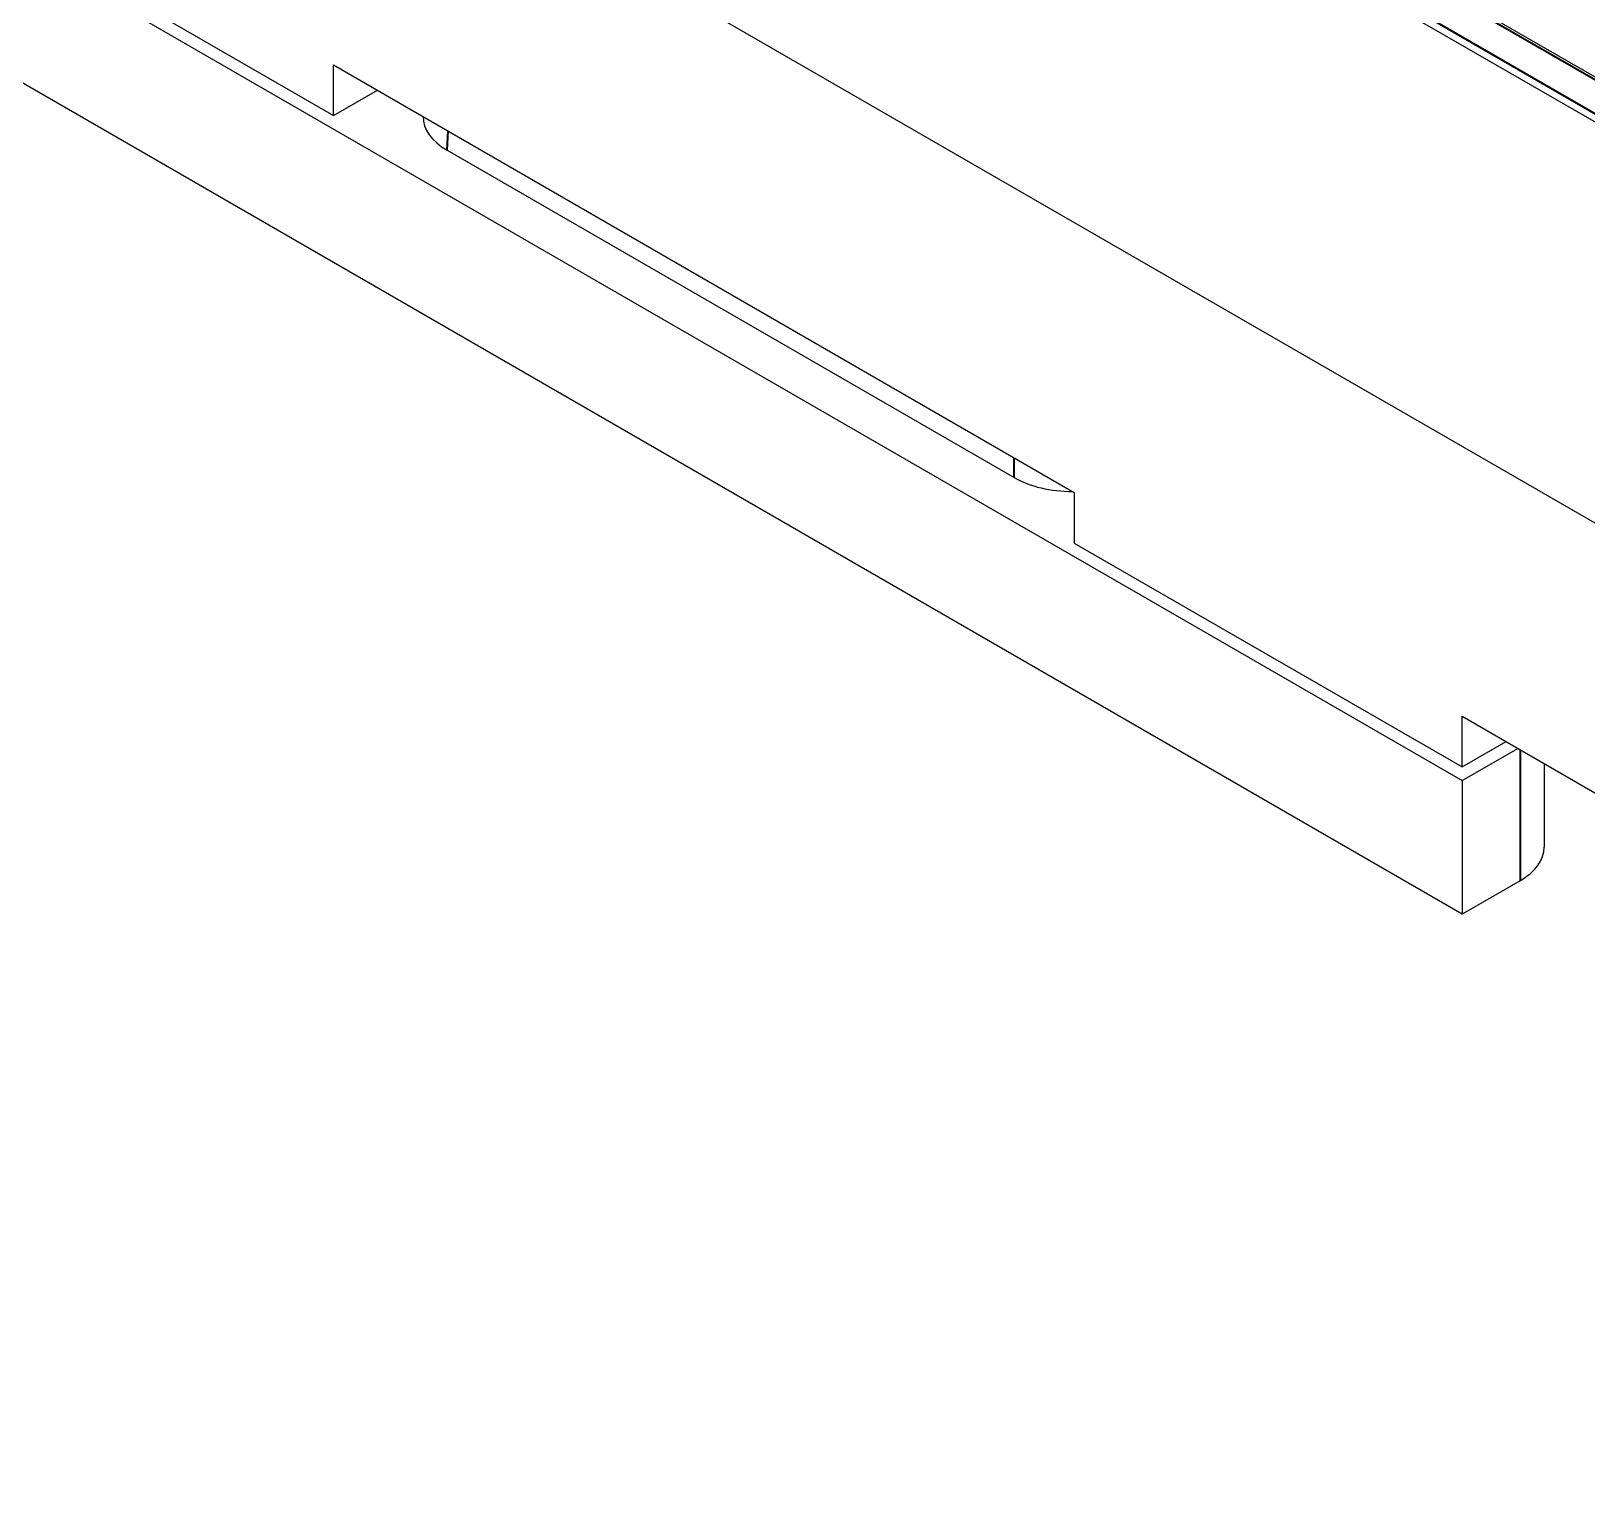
# Model space of a CAD drawing. Header units: millimetres. Extents: x 101 to 3000, y 150 to 4305.
# Drawn here: x 1748.4 to 1819.7, y 1235.2 to 1301.6 of the extents above; entities that cross this region are included whole.
import ezdxf

# ---------------------------------------------------------------- set-up
doc = ezdxf.new("R2010")
doc.units = ezdxf.units.MM
doc.header["$LTSCALE"] = 15
doc.layers.add('_Sichtbarkanten', color=7, linetype='Continuous', lineweight=25)
doc.layers.add('Sichtbar schmal (ISO)', color=7, linetype='Continuous', lineweight=35)

msp = doc.modelspace()

# ---------------------------------------------------------------- linework, layer by layer
at = {"layer": '_Sichtbarkanten'}
for p, q in [((1577.694, 1419.017), (2108.024, 1112.831)), ((2071.698, 1154.236), (1649.564, 1397.955)), ((2069.31, 1153.554), (1648.227, 1396.666)), ((1615.082, 1382.122), (1813.965, 1267.297)), ((1813.965, 1261.173), (1615.082, 1375.998)), ((1671.562, 1350.125), (1762.248, 1297.767)), ((1762.248, 1297.767), (1762.248, 1300.094)), ((1762.248, 1300.094), (1796.19, 1280.499)), ((1762.248, 1297.767), (1764.264, 1298.931)), ((1767.449, 1296.179), (1793.439, 1281.174)), ((1796.19, 1280.499), (1796.19, 1278.171)), ((1796.19, 1278.171), (1813.956, 1267.914)), ((1813.956, 1267.914), (1813.956, 1270.241)), ((1813.956, 1270.241), (1871.762, 1236.867)), ((1813.956, 1267.914), (1815.971, 1269.078)), ((1813.965, 1267.297), (1816.51, 1268.766)), ((1817.715, 1268.071), (1817.715, 1264.235)), ((1813.965, 1267.297), (1813.965, 1261.173)), ((1816.616, 1262.704), (1813.965, 1261.173))]:
    msp.add_line(p, q, dxfattribs=at)
for centre, major_axis, ratio, start_param, end_param in [((1770.106, 1297.709), (-3.755, 0), 0.576647, 6.275518, 7.067974), ((1796.089, 1282.708), (3.75, 0), 0.578054, 3.9276, 4.720056), ((1813.965, 1264.235), (3.75, 0), 0.57735, 5.497787, 6.283185)]:
    msp.add_ellipse(centre, major_axis=major_axis, ratio=ratio, start_param=start_param, end_param=end_param, dxfattribs=at)
at = {"layer": 'Sichtbar schmal (ISO)'}
for p, q in [((2071.511, 1154.217), (1649.377, 1397.936)), ((1648.032, 1397.171), (2070.185, 1153.441)), ((1767.449, 1296.179), (1767.503, 1297.061)), ((1793.439, 1281.174), (1793.439, 1282.087)), ((1816.616, 1268.705), (1816.616, 1262.704))]:
    msp.add_line(p, q, dxfattribs=at)

doc.saveas('drawing.dxf')
